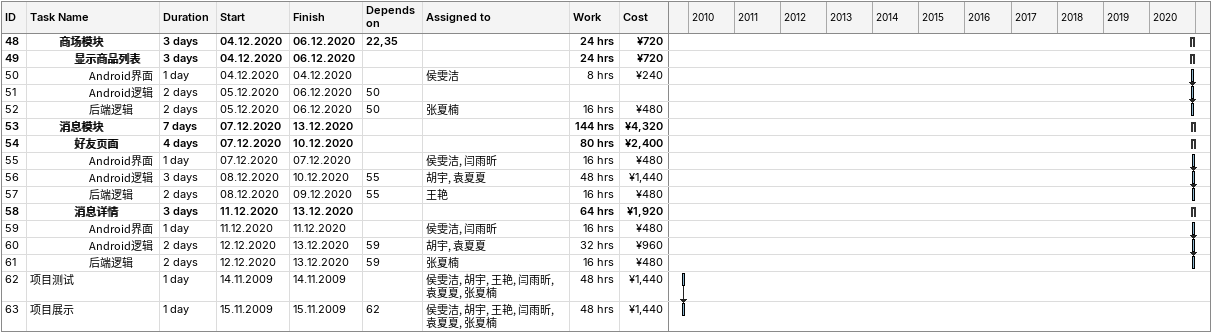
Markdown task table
| ID | Level | Task | Duration | Start | Finish | Predecessors | Resources | Work (h) | Cost (¥) |
|---|---|---|---|---|---|---|---|---|---|
| 48 | 3 | **商场模块** | 3d | 2020-12-04 | 2020-12-06 | 22, 35 |  | 24 | 720 |
| 49 | 4 | **显示商品列表** | 3d | 2020-12-04 | 2020-12-06 |  |  | 24 | 720 |
| 50 | 5 | Android界面 | 1d | 2020-12-04 | 2020-12-04 |  | 侯雯洁 | 8 | 240 |
| 51 | 5 | Android逻辑 | 2d | 2020-12-05 | 2020-12-06 | 50 |  |  |  |
| 52 | 5 | 后端逻辑 | 2d | 2020-12-05 | 2020-12-06 | 50 | 张夏楠 | 16 | 480 |
| 53 | 3 | **消息模块** | 7d | 2020-12-07 | 2020-12-13 |  |  | 144 | 4320 |
| 54 | 4 | **好友页面** | 4d | 2020-12-07 | 2020-12-10 |  |  | 80 | 2400 |
| 55 | 5 | Android界面 | 1d | 2020-12-07 | 2020-12-07 |  | 侯雯洁, 闫雨昕 | 16 | 480 |
| 56 | 5 | Android逻辑 | 3d | 2020-12-08 | 2020-12-10 | 55 | 胡宇, 袁夏夏 | 48 | 1440 |
| 57 | 5 | 后端逻辑 | 2d | 2020-12-08 | 2020-12-09 | 55 | 王艳 | 16 | 480 |
| 58 | 4 | **消息详情** | 3d | 2020-12-11 | 2020-12-13 |  |  | 64 | 1920 |
| 59 | 5 | Android界面 | 1d | 2020-12-11 | 2020-12-11 |  | 侯雯洁, 闫雨昕 | 16 | 480 |
| 60 | 5 | Android逻辑 | 2d | 2020-12-12 | 2020-12-13 | 59 | 胡宇, 袁夏夏 | 32 | 960 |
| 61 | 5 | 后端逻辑 | 2d | 2020-12-12 | 2020-12-13 | 59 | 张夏楠 | 16 | 480 |
| 62 | 1 | 项目测试 | 1d | 2009-11-14 | 2009-11-14 |  | 侯雯洁, 胡宇, 王艳, 闫雨昕, 袁夏夏, 张夏楠 | 48 | 1440 |
| 63 | 1 | 项目展示 | 1d | 2009-11-15 | 2009-11-15 | 62 | 侯雯洁, 胡宇, 王艳, 闫雨昕, 袁夏夏, 张夏楠 | 48 | 1440 |
